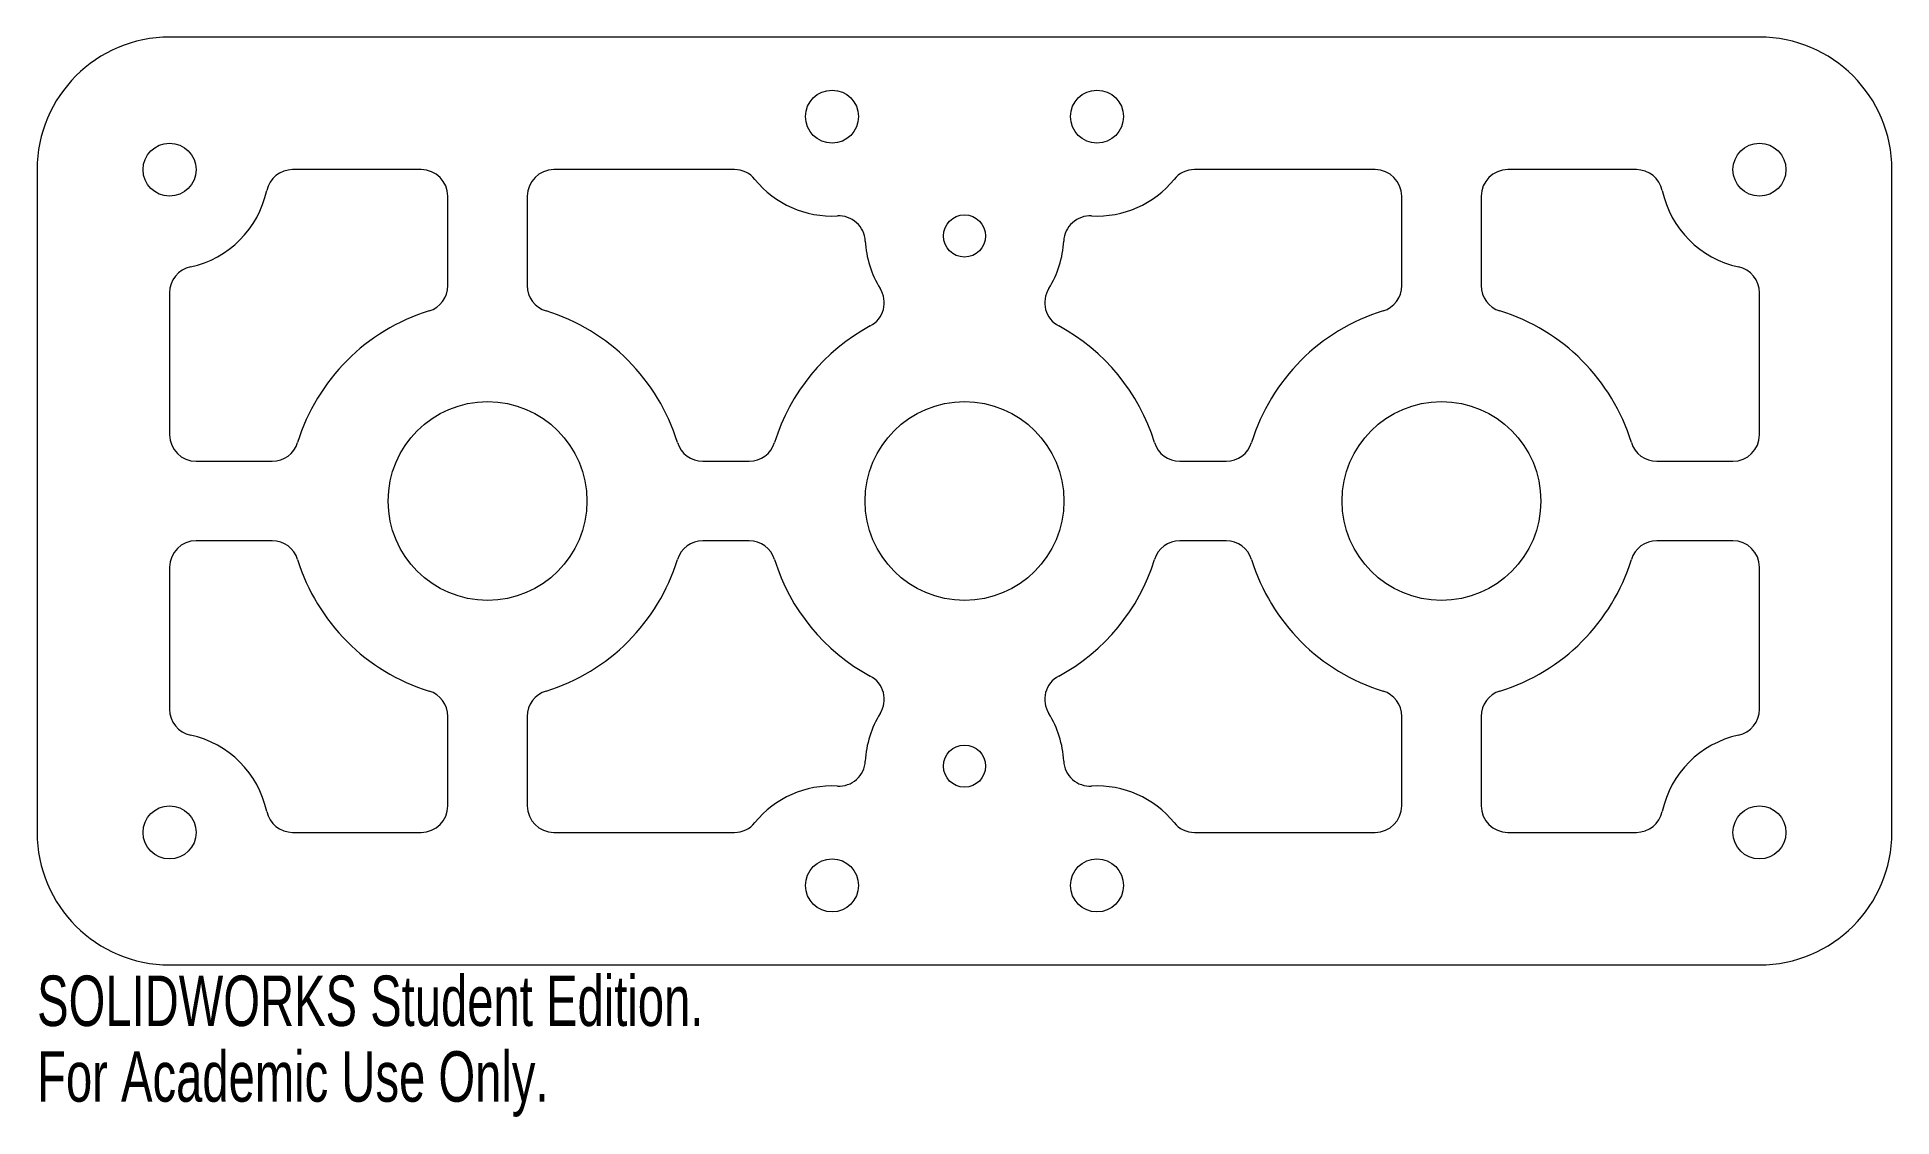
# Model space of a CAD drawing. Header units: inches. Extents: x 8.93 to 15.93, y 0.63 to 4.7.
import ezdxf

# ---------------------------------------------------------------- set-up
doc = ezdxf.new("R2010")
doc.units = ezdxf.units.IN
doc.header["$MEASUREMENT"] = 0
doc.styles.add('SLDTEXTSTYLE0', font='TXT', dxfattribs={"width": 0.7})

msp = doc.modelspace()

# ---------------------------------------------------------------- linework, layer by layer
at = {"color": 7, "linetype": 'Continuous', "lineweight": 15}
for p, q in [((15.4266, 4.7037), (9.4266, 4.7037)), ((8.9266, 4.2037), (8.9266, 1.7037)), ((10.3766, 4.2037), (9.8909, 4.2037)), ((11.5583, 4.2037), (10.8766, 4.2037)), ((13.9766, 4.2037), (13.2948, 4.2037)), ((14.9622, 4.2037), (14.4766, 4.2037)), ((15.9266, 1.7037), (15.9266, 4.2037)), ((10.4766, 3.7661), (10.4766, 4.1037)), ((10.7766, 4.1037), (10.7766, 3.7661)), ((14.0766, 3.7661), (14.0766, 4.1037)), ((14.3766, 4.1037), (14.3766, 3.7661)), ((9.4266, 3.7394), (9.4266, 3.2037)), ((15.4266, 3.2037), (15.4266, 3.7394)), ((9.5266, 3.1037), (9.8142, 3.1037)), ((11.439, 3.1037), (11.6142, 3.1037)), ((13.239, 3.1037), (13.4142, 3.1037)), ((15.039, 3.1037), (15.3266, 3.1037)), ((9.8142, 2.8037), (9.5266, 2.8037)), ((11.6142, 2.8037), (11.439, 2.8037)), ((13.4142, 2.8037), (13.239, 2.8037)), ((15.3266, 2.8037), (15.039, 2.8037)), ((9.4266, 2.7037), (9.4266, 2.1681)), ((15.4266, 2.1681), (15.4266, 2.7037)), ((10.4766, 1.8037), (10.4766, 2.1413)), ((10.7766, 2.1413), (10.7766, 1.8037)), ((14.0766, 1.8037), (14.0766, 2.1413)), ((14.3766, 2.1413), (14.3766, 1.8037)), ((9.8909, 1.7037), (10.3766, 1.7037)), ((10.8766, 1.7037), (11.5583, 1.7037)), ((13.2948, 1.7037), (13.9766, 1.7037)), ((14.4766, 1.7037), (14.9622, 1.7037)), ((9.4266, 1.2037), (15.4266, 1.2037))]:
    msp.add_line(p, q, dxfattribs=at)
for centre, radius in [((11.9266, 4.4037), 0.1), ((12.9266, 4.4037), 0.1), ((9.4266, 4.2037), 0.1), ((15.4266, 4.2037), 0.1), ((12.4266, 3.9537), 0.0795), ((10.6266, 2.9537), 0.375), ((12.4266, 2.9537), 0.375), ((14.2266, 2.9537), 0.375), ((12.4266, 1.9537), 0.0795), ((9.4266, 1.7037), 0.1), ((15.4266, 1.7037), 0.1), ((11.9266, 1.5037), 0.1), ((12.9266, 1.5037), 0.1)]:
    msp.add_circle(centre, radius, dxfattribs=at)
for centre, radius, start, end in [((9.4266, 4.2037), 0.5, 90, 180), ((15.4266, 4.2037), 0.5, 0, 90), ((9.8909, 4.1037), 0.1, 90, 167.8468), ((10.3766, 4.1037), 0.1, 0, 90), ((10.8766, 4.1037), 0.1, 90, 180), ((11.5583, 4.1037), 0.1, 39.16671, 90), ((13.2948, 4.1037), 0.1, 90, 140.83329), ((13.9766, 4.1037), 0.1, 0, 90), ((14.4766, 4.1037), 0.1, 90, 180), ((14.9622, 4.1037), 0.1, 12.1532, 90), ((11.9266, 4.4037), 0.375, 219.16671, 273.09214), ((12.9266, 4.4037), 0.375, 266.90786, 320.83329), ((9.4266, 4.2037), 0.375, 282.1532, 347.8468), ((15.4266, 4.2037), 0.375, 192.1532, 257.8468), ((11.9522, 3.9294), 0.1, 2.93343, 93.09214), ((12.9009, 3.9294), 0.1, 86.90786, 177.06657), ((12.4266, 3.9537), 0.375, 182.93343, 211.97879), ((12.4266, 3.9537), 0.375, 328.02121, 357.06657), ((9.5266, 3.7394), 0.1, 102.1532, 180), ((15.3266, 3.7394), 0.1, 0, 77.8468), ((10.3766, 3.7661), 0.1, 287.10464, 0), ((10.8766, 3.7661), 0.1, 180, 252.89536), ((12.0237, 3.7021), 0.1, 298.29549, 31.97879), ((12.8295, 3.7021), 0.1, 148.02121, 241.70451), ((13.9766, 3.7661), 0.1, 287.10464, 0), ((14.4766, 3.7661), 0.1, 180, 252.89536), ((10.6266, 2.9537), 0.75, 107.10464, 162.89536), ((10.6266, 2.9537), 0.75, 17.10464, 72.89536), ((14.2266, 2.9537), 0.75, 107.10464, 162.89536), ((14.2266, 2.9537), 0.75, 17.10464, 72.89536), ((12.4266, 2.9537), 0.75, 118.29549, 162.89536), ((12.4266, 2.9537), 0.75, 17.10464, 61.70451), ((9.5266, 3.2037), 0.1, 180, 270), ((9.8142, 3.2037), 0.1, 270, 342.89536), ((11.439, 3.2037), 0.1, 197.10464, 270), ((11.6142, 3.2037), 0.1, 270, 342.89536), ((13.239, 3.2037), 0.1, 197.10464, 270), ((13.4142, 3.2037), 0.1, 270, 342.89536), ((15.039, 3.2037), 0.1, 197.10464, 270), ((15.3266, 3.2037), 0.1, 270, 0), ((9.5266, 2.7037), 0.1, 90, 180), ((9.8142, 2.7037), 0.1, 17.10464, 90), ((11.439, 2.7037), 0.1, 90, 162.89536), ((11.6142, 2.7037), 0.1, 17.10464, 90), ((13.239, 2.7037), 0.1, 90, 162.89536), ((13.4142, 2.7037), 0.1, 17.10464, 90), ((15.039, 2.7037), 0.1, 90, 162.89536), ((15.3266, 2.7037), 0.1, 0, 90), ((10.6266, 2.9537), 0.75, 197.10464, 252.89536), ((10.6266, 2.9537), 0.75, 287.10464, 342.89536), ((12.4266, 2.9537), 0.75, 197.10464, 241.70451), ((12.4266, 2.9537), 0.75, 298.29549, 342.89536), ((14.2266, 2.9537), 0.75, 197.10464, 252.89536), ((14.2266, 2.9537), 0.75, 287.10464, 342.89536), ((12.0237, 2.2053), 0.1, 328.02121, 61.70451), ((12.8295, 2.2053), 0.1, 118.29549, 211.97879), ((10.3766, 2.1413), 0.1, 0, 72.89536), ((10.8766, 2.1413), 0.1, 107.10464, 180), ((13.9766, 2.1413), 0.1, 0, 72.89536), ((14.4766, 2.1413), 0.1, 107.10464, 180), ((9.5266, 2.1681), 0.1, 180, 257.8468), ((12.4266, 1.9537), 0.375, 148.02121, 177.06657), ((12.4266, 1.9537), 0.375, 2.93343, 31.97879), ((15.3266, 2.1681), 0.1, 282.1532, 0), ((9.4266, 1.7037), 0.375, 12.1532, 77.8468), ((15.4266, 1.7037), 0.375, 102.1532, 167.8468), ((11.9522, 1.978), 0.1, 266.90786, 357.06657), ((12.9009, 1.978), 0.1, 182.93343, 273.09214), ((11.9266, 1.5037), 0.375, 86.90786, 140.83329), ((12.9266, 1.5037), 0.375, 39.16671, 93.09214), ((9.8909, 1.8037), 0.1, 192.1532, 270), ((10.3766, 1.8037), 0.1, 270, 0), ((10.8766, 1.8037), 0.1, 180, 270), ((13.9766, 1.8037), 0.1, 270, 0), ((14.4766, 1.8037), 0.1, 180, 270), ((14.9622, 1.8037), 0.1, 270, 347.8468), ((9.4266, 1.7037), 0.5, 180, 270), ((11.5583, 1.8037), 0.1, 270, 320.83329), ((13.2948, 1.8037), 0.1, 219.16671, 270), ((15.4266, 1.7037), 0.5, 270, 0)]:
    msp.add_arc(centre, radius, start, end, dxfattribs=at)

# ---------------------------------------------------------------- texts
at = {"color": 7, "linetype": 'Continuous', "char_height": 0.1903, "attachment_point": 1, "style": 'SLDTEXTSTYLE0'}
for s, insert in [('SOLIDWORKS Student Edition.', (8.9266, 1.1636)), ('For Academic Use Only.', (8.9266, 0.8781))]:
    msp.add_mtext(s, dxfattribs=dict(at, insert=insert))

doc.saveas('drawing.dxf')
